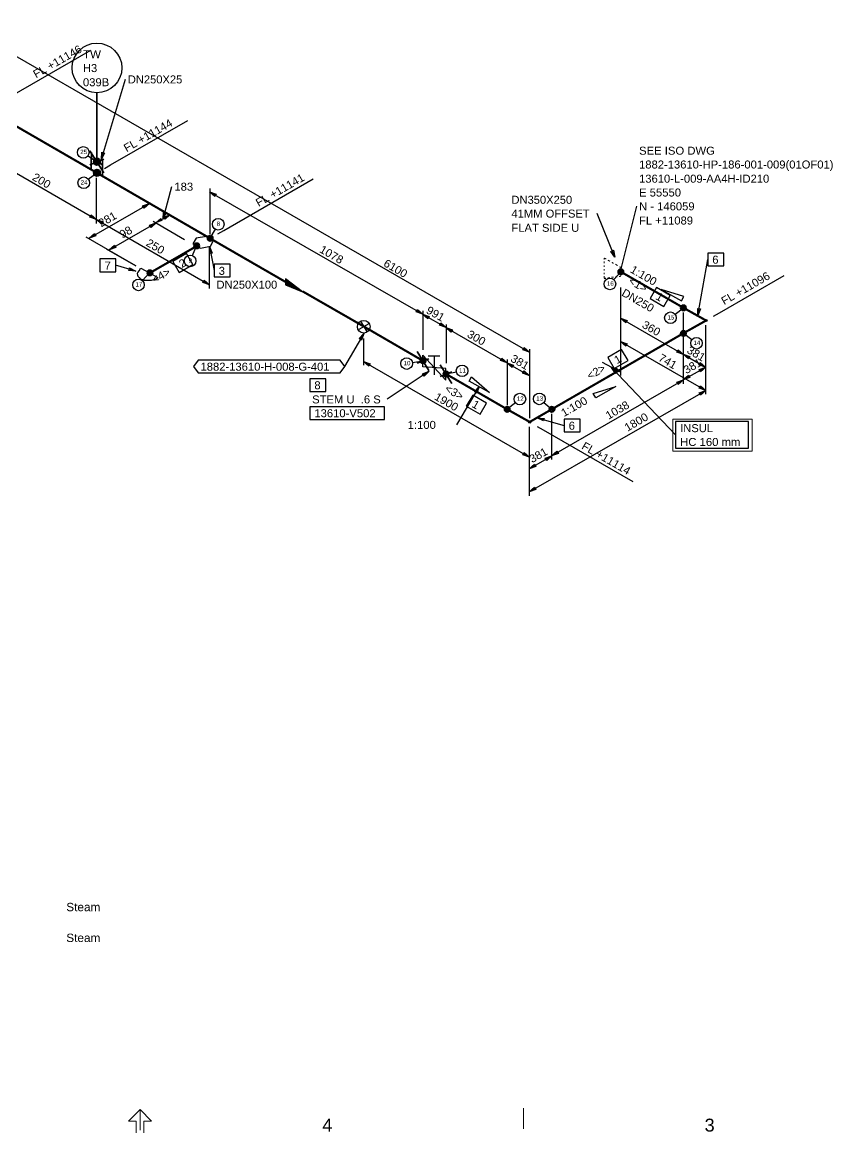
# Model space of a CAD drawing. Header units: inches. Extents: x 18 to 823, y 11 to 584.
# Drawn here: x 384.4 to 607.3, y 10.9 to 316.3 of the extents above; entities that cross this region are included whole.
import ezdxf
from ezdxf.enums import TextEntityAlignment as Align

# ---------------------------------------------------------------- set-up
doc = ezdxf.new("R2010")
doc.units = ezdxf.units.IN
doc.header["$MEASUREMENT"] = 0
for name, color, linetype in [('1882-13610-HP-186-001-008(02OF02)_MODEL-EMBED 1_DWG$0$Default', 7, 'Continuous'), ('AD1', 7, 'Continuous'), ('AD2', 7, 'Continuous'), ('BG 0 -1', 7, 'Continuous'), ('DBOX', 7, 'Continuous'), ('DEL1', 7, 'Continuous'), ('DIMLINES', 7, 'Continuous'), ('DIMTEXT', 7, 'Continuous'), ('EX1', 7, 'Continuous'), ('FITTINGS', 7, 'Continuous'), ('FRAME', 7, 'Continuous'), ('INSU_BOX', 7, 'Continuous'), ('ISOTEXT', 7, 'Continuous'), ('PIPE', 7, 'Continuous'), ('WELDS', 7, 'Continuous')]:
    doc.layers.add(name, color=color, linetype=linetype)
doc.styles.add('1882-13610-HP-186-001-008(02OF02)_MODEL-EMBED 1_DWG$0$Arial', font='arial.ttf')
doc.styles.add('Arial', font='arial.ttf')

msp = doc.modelspace()

# ---------------------------------------------------------------- linework, layer by layer
at = {"layer": 'AD1', "color": 7, "linetype": 'Continuous', "lineweight": 30}
for p, q in [((435.88, 269.72), (437.72, 269.08)), ((437.32, 268.44), (435.88, 269.72)), ((404.76, 262.12), (406.6, 261.48)), ((406.2, 260.84), (404.76, 262.12)), ((402.76, 256.92), (404.2, 258.2)), ((404.6, 257.56), (402.76, 256.92)), ((408.28, 253.72), (409.72, 255)), ((410.12, 254.36), (408.28, 253.72)), ((494.44, 236.04), (496.28, 235.4)), ((495.88, 234.76), (494.44, 236.04)), ((500.84, 232.36), (502.68, 231.72)), ((502.28, 231.08), (500.84, 232.36)), ((548.92, 234.92), (550.76, 234.28)), ((550.36, 233.64), (548.92, 234.92)), ((548.92, 228.52), (550.76, 227.88)), ((550.36, 227.24), (548.92, 228.52)), ((478.2, 223), (480.04, 222.36)), ((479.64, 221.72), (478.2, 223)), ((566.12, 225.08), (567.96, 224.44)), ((567.56, 223.8), (566.12, 225.08)), ((517.64, 222.68), (519.48, 222.04)), ((519.08, 221.4), (517.64, 222.68)), ((546.44, 221.4), (564.04, 202.84)), ((566.12, 217.96), (567.56, 219.24)), ((567.96, 218.6), (566.12, 217.96)), ((529.96, 197.08), (531.4, 198.36)), ((531.8, 197.72), (529.96, 197.08)), ((523.8, 193.56), (525.24, 194.84)), ((525.64, 194.2), (523.8, 193.56)), ((523.8, 187.16), (525.24, 188.44)), ((525.64, 187.8), (523.8, 187.16))]:
    msp.add_line(p, q, dxfattribs=at)
at = {"layer": 'AD2', "color": 7, "linetype": 'Continuous', "lineweight": 30}
for p, q in [((417.48, 265.8), (419.32, 266.44)), ((419.32, 266.44), (417.88, 265.16)), ((404.76, 262.12), (402.92, 262.76)), ((403.32, 263.4), (404.76, 262.12)), ((419.4, 260.52), (421.24, 261.16)), ((421.24, 261.16), (419.8, 259.88)), ((435.88, 244.12), (434.04, 244.76)), ((434.44, 245.4), (435.88, 244.12)), ((494.52, 236.04), (492.68, 236.68)), ((493.08, 237.32), (494.52, 236.04)), ((500.92, 232.36), (499.08, 233)), ((499.48, 233.64), (500.92, 232.36)), ((523.88, 225.56), (522.04, 226.2)), ((522.44, 226.84), (523.88, 225.56)), ((564.76, 226.28), (566.2, 225)), ((517.72, 222.68), (515.88, 223.32)), ((516.28, 223.96), (517.72, 222.68)), ((566.2, 225), (564.36, 225.64)), ((522.36, 220.44), (523.8, 219.16)), ((572.28, 221.48), (570.44, 222.12)), ((570.52, 220.84), (572.36, 221.48)), ((570.84, 222.76), (572.28, 221.48)), ((572.36, 221.48), (570.92, 220.2)), ((523.8, 219.16), (521.96, 219.8)), ((564.36, 217.32), (566.2, 217.96)), ((566.2, 217.96), (564.76, 216.68)), ((572.36, 215.08), (570.52, 215.72)), ((570.52, 214.44), (572.36, 215.08)), ((570.92, 216.36), (572.36, 215.08)), ((572.36, 215.08), (570.92, 213.8)), ((523.88, 196.76), (522.04, 197.4)), ((522.44, 198.04), (523.88, 196.76)), ((528.2, 196.44), (530.04, 197.08)), ((530.04, 197.08), (528.6, 195.8))]:
    msp.add_line(p, q, dxfattribs=at)
at = {"layer": 'AD2', "color": 6, "linetype": 'Continuous', "lineweight": 30}
msp.add_line((543.88, 222.84), (549, 220.12), dxfattribs=at)
at = {"layer": 'BG 0 -1', "color": 7, "linetype": 'Continuous', "lineweight": 9}
for p, q in [((416.76, 17.3), (413.57, 14.12)), ((419.94, 14.12), (416.76, 17.3)), ((416.76, 17.29), (416.76, 11.64)), ((522.2, 17.68), (522.2, 12.02)), ((413.57, 14.12), (415.69, 14.12)), ((415.69, 14.12), (415.69, 10.94)), ((417.82, 14.12), (419.94, 14.12)), ((417.82, 14.12), (417.82, 10.94))]:
    msp.add_line(p, q, dxfattribs=at)
at = {"layer": 'DBOX', "color": 1, "linetype": 'Continuous', "lineweight": 30}
for p, q in [((584.12, 206.52), (564.04, 206.52)), ((564.04, 206.52), (564.04, 199.16)), ((584.12, 199.16), (584.12, 206.52)), ((564.04, 199.16), (584.12, 199.16))]:
    msp.add_line(p, q, dxfattribs=at)
at = {"layer": 'DEL1', "color": 1, "linetype": 'Continuous', "lineweight": 30}
for p, q in [((546.44, 221.4), (548.04, 220.28)), ((547.48, 219.72), (546.44, 221.4)), ((547.16, 220.76), (547.56, 221.4)), ((549, 220.12), (547.16, 220.76)), ((548.04, 220.28), (547.48, 219.72)), ((547.56, 221.4), (549, 220.12))]:
    msp.add_line(p, q, dxfattribs=at)
at = {"layer": 'DIM', "color": 7, "linetype": 'Continuous', "lineweight": 30}
for p, q in [((378.6, 294.44), (403.22, 308.64)), ((408.68, 277.08), (429.87, 289.3)), ((439.8, 259.08), (464.42, 273.27)), ((527.64, 204.2), (552.26, 190))]:
    msp.add_line(p, q, dxfattribs=at)
at = {"layer": 'DIMLINES', "color": 7, "linetype": 'Continuous', "lineweight": 30}
for p, q in [((407, 276.12), (408.68, 277.08)), ((404.76, 261), (404.76, 273.56)), ((411.32, 271.08), (412.92, 270.2)), ((423.08, 262.2), (425.48, 271.16)), ((435.96, 270.6), (435.96, 258.04)), ((437.72, 269.08), (437.32, 268.44)), ((417.88, 265.16), (417.48, 265.8)), ((402.92, 262.76), (403.32, 263.4)), ((421.16, 261.24), (424.92, 263.32)), ((423.08, 262.2), (423.24, 264.12)), ((423.96, 263.96), (423.08, 262.2)), ((423.24, 264.12), (423.96, 263.96)), ((423.32, 262.76), (424.92, 263.32)), ((423.64, 262.2), (423.32, 262.76)), ((424.92, 263.32), (423.64, 262.2)), ((406.6, 261.48), (406.2, 260.84)), ((419.8, 259.88), (419.4, 260.52)), ((420.36, 261.64), (429, 256.6)), ((421.16, 261.24), (422.44, 262.36)), ((422.76, 261.8), (421.16, 261.24)), ((422.44, 262.36), (422.76, 261.8)), ((401.88, 257.32), (415.48, 249.4)), ((404.2, 258.2), (404.6, 257.56)), ((438.12, 258.12), (439.8, 259.08)), ((407.48, 254.04), (415.64, 249.32)), ((409.72, 255), (410.12, 254.36)), ((435.88, 243.08), (435.88, 253.48)), ((434.04, 244.76), (434.44, 245.4)), ((576.12, 236.44), (593.88, 246.68)), ((492.68, 236.68), (493.08, 237.32)), ((494.52, 236.92), (494.52, 226.28)), ((496.28, 235.4), (495.88, 234.76)), ((566.2, 223.96), (566.2, 236.52)), ((574.44, 235.48), (576.12, 236.44)), ((499.08, 233), (499.48, 233.64)), ((500.92, 233.24), (500.92, 222.6)), ((550.76, 234.28), (550.36, 233.64)), ((572.36, 214.04), (572.36, 233)), ((478.28, 222.04), (478.28, 229.4)), ((502.68, 231.72), (502.28, 231.08)), ((566.2, 216.92), (566.2, 229.48)), ((522.04, 226.2), (522.44, 226.84)), ((523.88, 226.44), (523.88, 207.48)), ((550.76, 227.88), (550.36, 227.24)), ((564.36, 225.64), (564.76, 226.28)), ((515.88, 223.32), (516.28, 223.96)), ((517.72, 223.56), (517.72, 211)), ((567.96, 224.44), (567.56, 223.8)), ((480.04, 222.36), (479.64, 221.72)), ((519.48, 222.04), (519.08, 221.4)), ((521.96, 219.8), (522.36, 220.44)), ((570.44, 222.12), (570.84, 222.76)), ((570.92, 220.2), (570.52, 220.84)), ((564.76, 216.68), (564.36, 217.32)), ((567.56, 219.24), (567.96, 218.6)), ((570.52, 215.72), (570.92, 216.36)), ((570.92, 213.8), (570.52, 214.44)), ((530.04, 196.04), (530.04, 208.6)), ((523.88, 186.12), (523.88, 205.08)), ((525.96, 205.16), (527.64, 204.2)), ((522.04, 197.4), (522.44, 198.04)), ((528.6, 195.8), (528.2, 196.44)), ((531.4, 198.36), (531.8, 197.72)), ((525.24, 194.84), (525.64, 194.2)), ((525.24, 188.44), (525.64, 187.8))]:
    msp.add_line(p, q, dxfattribs=at)
at = {"layer": 'DL', "color": 7, "linetype": 'Continuous', "lineweight": 30}
for p, q in [((72.44, 485.72), (523.88, 225.56)), ((374.68, 279.48), (404.76, 262.12)), ((435.88, 269.72), (494.52, 236.04)), ((402.76, 256.92), (419.32, 266.44)), ((404.76, 262.12), (435.88, 244.12)), ((408.28, 253.72), (421.24, 261.16)), ((494.44, 236.04), (500.92, 232.36)), ((500.84, 232.36), (517.72, 222.68)), ((548.92, 234.92), (566.2, 225)), ((548.92, 228.52), (572.36, 215.08)), ((478.2, 223), (523.88, 196.76)), ((566.12, 225.08), (572.28, 221.48)), ((517.64, 222.68), (523.8, 219.16)), ((566.12, 217.96), (572.36, 221.48)), ((529.96, 197.08), (566.2, 217.96)), ((523.8, 187.16), (572.36, 215.08)), ((523.8, 193.56), (530.04, 197.08))]:
    msp.add_line(p, q, dxfattribs=at)
at = {"layer": 'ELBO', "color": 5, "const_width": 0.6}
for points in [[(566.2, 237.8), (572.44, 234.3)], [(572.44, 234.3), (566.2, 230.8)], [(523.93, 206.41), (517.7, 209.9)], [(530, 209.9), (523.93, 206.41)]]:
    msp.add_lwpolyline(points, dxfattribs=at)
at = {"layer": 'ELBO', "color": 3}
for centre, radius in [((572.44, 234.3), 0.3), ((572.44, 234.3), 0.2), ((572.44, 234.3), 0.1), ((523.93, 206.41), 0.3), ((523.93, 206.41), 0.2), ((523.93, 206.41), 0.1)]:
    msp.add_circle(centre, radius, dxfattribs=at)
at = {"layer": 'EX1', "color": 2, "linetype": 'Continuous', "lineweight": 30}
msp.add_line((549, 219.16), (549, 243.4), dxfattribs=at)
at = {"layer": 'FITTINGS', "color": 2, "linetype": 'Continuous', "lineweight": 35}
for p, q in [((403.3, 275.8), (403.3, 278.9)), ((403.3, 278.9), (406.4, 277.1)), ((403.4, 278.8), (403.4, 280.5)), ((406.4, 277.1), (406.4, 278.8)), ((404.9, 274.9), (403.3, 275.8)), ((406.4, 274), (404.9, 274.9)), ((406.4, 277.1), (406.4, 274))]:
    msp.add_line(p, q, dxfattribs=at)
at = {"layer": 'FITTINGS', "color": 2, "linetype": 'Continuous', "lineweight": 30}
for p, q in [((461.4, 242.2), (456.8, 245.8)), ((456.8, 245.8), (456.8, 244.1)), ((461.4, 242.2), (456.8, 245.7)), ((456.8, 245.7), (456.8, 244.2)), ((461, 242.5), (456.8, 245.6)), ((456.8, 245.6), (456.8, 244.2)), ((460.6, 242.7), (456.8, 245.4)), ((456.8, 245.4), (456.8, 244.4)), ((460.2, 243), (456.8, 245.4)), ((456.8, 245.4), (456.8, 244.5)), ((459.7, 243.2), (456.8, 245.3)), ((456.8, 245.3), (456.8, 244.6)), ((459.3, 243.5), (456.8, 245.1)), ((456.8, 245.1), (456.8, 244.7)), ((458.9, 243.8), (456.8, 245)), ((456.8, 245), (456.8, 244.9)), ((456.8, 244.9), (458.4, 244)), ((458.4, 244), (456.8, 244.9)), ((456.8, 244.7), (458.9, 243.8)), ((456.8, 244.6), (459.3, 243.5)), ((456.8, 244.5), (459.7, 243.2)), ((456.8, 244.4), (460.2, 243)), ((456.8, 244.2), (461, 242.5)), ((456.8, 244.2), (460.6, 242.7)), ((456.8, 244.1), (461.4, 242.2))]:
    msp.add_line(p, q, dxfattribs=at)
at = {"layer": 'FRAME', "color": 2, "linetype": 'Continuous', "lineweight": 30}
for p, q in [((560.12, 242.84), (565.64, 239.72)), ((566.28, 240.92), (560.12, 242.84)), ((565.64, 239.72), (566.28, 240.92)), ((507.32, 217.64), (507.96, 218.84)), ((512.84, 214.52), (507.32, 217.64)), ((507.96, 218.84), (512.84, 214.52)), ((541.4, 214.2), (547.64, 216.12)), ((542.12, 213), (541.4, 214.2)), ((547.64, 216.12), (542.12, 213))]:
    msp.add_line(p, q, dxfattribs=at)
at = {"layer": 'INSTNO', "color": 7, "linetype": 'Continuous', "lineweight": 35}
msp.add_line((404.9, 277.9), (404.91, 296.92), dxfattribs=at)
at = {"layer": 'INSTNO', "color": 4, "linetype": 'Continuous', "lineweight": 30}
msp.add_circle((404.92, 303.76), 6.84, dxfattribs=at)
at = {"layer": 'INSU_BOX', "color": 4, "lineweight": 13}
msp.add_lwpolyline([(563.3, 198.4), (585.12, 198.4), (585.12, 207.2), (563.3, 207.2)], close=True, dxfattribs=at)
at = {"layer": 'ISOTEXT', "color": 7, "linetype": 'Continuous', "lineweight": 30}
for p, q in [((406.12, 278.68), (412.76, 300.68)), ((406.12, 278.68), (406.28, 280.6)), ((407, 280.36), (406.12, 278.68)), ((406.28, 280.6), (407, 280.36)), ((548.92, 247.8), (553.4, 265.72)), ((547.32, 251.72), (542.52, 263.72)), ((435.88, 254.68), (437.17, 248.04)), ((435.88, 254.68), (436.6, 252.84)), ((435.88, 252.76), (435.88, 254.68)), ((546.28, 253.32), (547, 253.64)), ((547, 253.64), (547.32, 251.72)), ((436.6, 252.84), (435.88, 252.76)), ((547.32, 251.72), (546.28, 253.32)), ((570.2, 235.64), (572.91, 251.07)), ((415.64, 247.88), (410.04, 249.48)), ((413.72, 248.04), (413.88, 248.76)), ((415.64, 247.88), (413.72, 248.04)), ((413.88, 248.76), (415.64, 247.88)), ((570.2, 235.64), (570.12, 237.56)), ((570.12, 237.56), (570.92, 237.48)), ((570.92, 237.48), (570.2, 235.64)), ((478.28, 230.76), (473, 221.64)), ((477, 229.32), (478.28, 230.76)), ((477.64, 228.92), (477, 229.32)), ((478.28, 230.76), (477.64, 228.92)), ((432.76, 223.4), (431.48, 221.64)), ((471.8, 223.4), (432.76, 223.4)), ((473.08, 221.64), (471.8, 223.4)), ((431.48, 221.64), (432.76, 219.88)), ((471.8, 219.88), (473.08, 221.64)), ((496.28, 220.36), (484.76, 212.68)), ((494.44, 219.64), (496.28, 220.36)), ((496.28, 220.36), (494.92, 219)), ((432.76, 219.88), (471.8, 219.88)), ((494.92, 219), (494.44, 219.64)), ((510.04, 216.2), (503.8, 205.64)), ((508.76, 214.76), (510.04, 216.2)), ((509.4, 214.36), (508.76, 214.76)), ((510.04, 216.2), (509.4, 214.36)), ((483.96, 210.6), (463.48, 210.6)), ((463.48, 210.6), (463.48, 207.08)), ((483.96, 207.08), (483.96, 210.6)), ((463.48, 207.08), (483.96, 207.08)), ((525.96, 207.56), (533.41, 205.43)), ((525.96, 207.56), (527.88, 207.4)), ((527.72, 206.68), (525.96, 207.56)), ((527.88, 207.4), (527.72, 206.68))]:
    msp.add_line(p, q, dxfattribs=at)
at = {"layer": 'ITEMPOS', "color": 7, "linetype": 'Continuous', "lineweight": 30}
for p, q in [((410.12, 251.24), (405.72, 251.24)), ((405.72, 251.24), (405.72, 247.72)), ((410.12, 247.72), (410.12, 251.24)), ((577.31, 252.83), (572.91, 252.83)), ((572.91, 252.83), (572.91, 249.31)), ((577.31, 249.31), (577.31, 252.83)), ((405.72, 247.72), (410.12, 247.72)), ((441.57, 249.8), (437.17, 249.8)), ((437.17, 249.8), (437.17, 246.28)), ((441.57, 246.28), (441.57, 249.8)), ((572.91, 249.31), (577.31, 249.31)), ((437.17, 246.28), (441.57, 246.28)), ((467.88, 218.28), (463.48, 218.28)), ((463.48, 218.28), (463.48, 214.76)), ((467.88, 214.76), (467.88, 218.28)), ((463.48, 214.76), (467.88, 214.76)), ((537.81, 207.19), (533.41, 207.19)), ((533.41, 207.19), (533.41, 203.67)), ((537.81, 203.67), (537.81, 207.19)), ((533.41, 203.67), (537.81, 203.67))]:
    msp.add_line(p, q, dxfattribs=at)
at = {"layer": 'ITNO', "color": 7, "linetype": 'Continuous', "lineweight": 30}
for p, q in [((429.56, 252.75), (425.75, 250.56)), ((425.75, 250.56), (427.5, 247.51)), ((431.31, 249.7), (429.56, 252.75)), ((427.5, 247.51), (431.31, 249.7)), ((558.77, 243.4), (557.01, 240.35)), ((562.58, 241.21), (558.77, 243.4)), ((557.01, 240.35), (560.83, 238.16)), ((560.83, 238.16), (562.58, 241.21)), ((549.2, 226.35), (545.39, 224.15)), ((550.96, 223.3), (549.2, 226.35)), ((545.39, 224.15), (547.15, 221.1)), ((547.15, 221.1), (550.96, 223.3)), ((508.25, 213.81), (506.49, 210.76)), ((512.07, 211.61), (508.25, 213.81)), ((506.49, 210.76), (510.31, 208.56)), ((510.31, 208.56), (512.07, 211.61))]:
    msp.add_line(p, q, dxfattribs=at)
at = {"layer": 'PIPE', "color": 5, "const_width": 0.6}
for points in [[(404.9, 274.9), (374.8, 292.3)], [(436, 256.9), (404.9, 274.9)], [(456.8, 244.9), (436, 256.9)], [(432.4, 254.8), (419.5, 247.4)], [(549, 247.7), (566.2, 237.8)], [(478.4, 232.6), (461.5, 242.3)], [(494.6, 223.2), (478.4, 232.6)], [(566.2, 230.8), (530, 209.9)], [(517.7, 209.9), (500.9, 219.6)]]:
    msp.add_lwpolyline(points, dxfattribs=at)
at = {"layer": 'PIPE', "color": 2, "const_width": 0.3}
for points in [[(544.4, 251.5), (544.4, 251)], [(545, 251.2), (544.4, 251.5)], [(544.4, 250.6), (544.4, 250)], [(546, 250.6), (545.4, 250.9)], [(547, 250), (546.5, 250.3)], [(544.4, 249.5), (544.4, 249)], [(544.4, 248.5), (544.4, 248)], [(544.4, 247.5), (544.4, 247)], [(548.1, 249.4), (547.5, 249.8)], [(549, 248.9), (548.6, 249.1)], [(549, 248.4), (549, 248.9)], [(549, 247.4), (549, 247.9)], [(544.4, 246.5), (544.4, 245.9)], [(544.4, 245.9), (544.9, 245.9)], [(545.4, 246), (545.9, 246.1)], [(546.4, 246.2), (547, 246.2)], [(547.4, 246.2), (548, 246.3)], [(548.5, 246.4), (549, 246.5)], [(549, 246.5), (549, 247)]]:
    msp.add_lwpolyline(points, dxfattribs=at)
at = {"layer": 'SUPP', "color": 7}
for p, q in [((479.7, 233.4), (476.9, 231.8)), ((477.42, 234.11), (479.18, 231.09))]:
    msp.add_line(p, q, dxfattribs=at)
at = {"layer": 'SUPP', "color": 4}
msp.add_circle((478.3, 232.6), 1.75, dxfattribs=at)
at = {"layer": 'WDC', "color": 7, "linetype": 'Continuous', "lineweight": 30}
for centre in [(401.15, 280.54), (401.28, 272.17), (438.27, 260.78), (430.54, 250.69), (416.34, 244.1), (546, 244.36), (562.64, 235.05), (569.8, 228.06), (490.09, 222.47), (505.33, 220.46), (521.22, 212.7), (526.57, 212.75)]:
    msp.add_circle(centre, 1.6, dxfattribs=at)
at = {"layer": 'WELDS', "color": 7, "linetype": 'Continuous', "lineweight": 35}
for p, q in [((406.8, 274.9), (403, 281)), ((403, 277.1), (406.8, 278.7)), ((496.2, 220.6), (493, 225.8)), ((496.2, 223.8), (493, 222.6)), ((502.5, 217), (499.3, 222.1)), ((502.5, 220.2), (499.3, 218.9))]:
    msp.add_line(p, q, dxfattribs=at)
at = {"layer": 'WELDS', "color": 7, "linetype": 'Continuous', "lineweight": 25}
for p, q in [((432.2, 256.9), (431.3, 255.4)), ((435, 257.4), (432.2, 256.9)), ((436, 256.9), (435, 257.4)), ((437, 256.3), (436, 256.9)), ((431.3, 255.4), (433.4, 254.2)), ((433.4, 254.2), (436.1, 254.7)), ((436.1, 254.7), (437, 256.3)), ((416.2, 247.6), (416, 247.2)), ((416.4, 248), (416.2, 247.6)), ((416.7, 248.3), (416.4, 248)), ((417.2, 248.6), (416.6, 248.4)), ((417.2, 248.6), (421.7, 246.1)), ((416, 247.2), (416.1, 246.8)), ((416.1, 246.8), (416.2, 246.5)), ((416.2, 246.5), (416.5, 246.1)), ((416.5, 246.1), (416.8, 245.8)), ((416.8, 245.8), (417.4, 245.6)), ((417.4, 245.6), (417.9, 245.4)), ((417.9, 245.4), (418.6, 245.4)), ((418.6, 245.4), (419.3, 245.4)), ((419.3, 245.4), (419.9, 245.4)), ((419.9, 245.4), (420.6, 245.6)), ((420.6, 245.6), (421.2, 245.8)), ((421.2, 245.8), (421.7, 246.1)), ((494.5, 221.6), (494.5, 224.8)), ((494.5, 224.8), (500.9, 217.9)), ((496, 224.6), (499.2, 224.6)), ((497.7, 219.4), (497.7, 224.6)), ((500.9, 221.1), (494.5, 221.6)), ((500.9, 219.5), (500.9, 221.1)), ((500.9, 217.9), (500.9, 219.5))]:
    msp.add_line(p, q, dxfattribs=at)
at = {"layer": 'WELDS', "color": 7, "linetype": 'Continuous', "lineweight": 35}
for centre, radius in [((404.92, 277.96), 0.92), ((404.92, 277.96), 0.92), ((404.92, 274.92), 0.92), ((404.92, 274.92), 0.92), ((436.04, 256.92), 0.76), ((436.04, 256.92), 0.76), ((432.36, 254.84), 0.76), ((432.36, 254.84), 0.76), ((419.48, 247.4), 0.76), ((419.48, 247.4), 0.76), ((549, 247.72), 0.76), ((549, 247.72), 0.76), ((566.2, 237.8), 0.76), ((566.2, 237.8), 0.76), ((566.2, 230.76), 0.76), ((566.2, 230.76), 0.76), ((494.6, 223.24), 0.76), ((494.6, 223.24), 0.76), ((500.92, 219.56), 0.76), ((500.92, 219.56), 0.76), ((517.72, 209.88), 0.76), ((517.72, 209.88), 0.76), ((530.04, 209.88), 0.76), ((530.04, 209.88), 0.76)]:
    msp.add_circle(centre, radius, dxfattribs=at)
at = {"layer": 'WELDS', "color": 7}
for centre, radius in [((404.92, 277.96), 0.72), ((404.92, 277.96), 0.72), ((404.92, 277.96), 0.72), ((404.92, 277.96), 0.72), ((404.92, 277.96), 0.52), ((404.92, 277.96), 0.52), ((404.92, 277.96), 0.52), ((404.92, 277.96), 0.52), ((404.92, 277.96), 0.52), ((404.92, 277.96), 0.52), ((404.92, 277.96), 0.52), ((404.92, 277.96), 0.52), ((404.92, 277.96), 0.52), ((404.92, 277.96), 0.52), ((404.92, 277.96), 0.32), ((404.92, 277.96), 0.32), ((404.92, 277.96), 0.32), ((404.92, 277.96), 0.32), ((404.92, 277.96), 0.32), ((404.92, 277.96), 0.32), ((404.92, 277.96), 0.32), ((404.92, 277.96), 0.32), ((404.92, 277.96), 0.32), ((404.92, 277.96), 0.32), ((404.92, 277.96), 0.32), ((404.92, 277.96), 0.32), ((404.92, 277.96), 0.32), ((404.92, 277.96), 0.32), ((404.92, 277.96), 0.32), ((404.92, 277.96), 0.32), ((404.92, 277.96), 0.32), ((404.92, 277.96), 0.32), ((404.92, 277.96), 0.32), ((404.92, 277.96), 0.32), ((404.92, 277.96), 0.32), ((404.92, 277.96), 0.32), ((404.92, 277.96), 0.32), ((404.92, 277.96), 0.32), ((404.92, 277.96), 0.12), ((404.92, 277.96), 0.12), ((404.92, 277.96), 0.12), ((404.92, 277.96), 0.12), ((404.92, 277.96), 0.12), ((404.92, 277.96), 0.12), ((404.92, 277.96), 0.12), ((404.92, 277.96), 0.12), ((404.92, 277.96), 0.12), ((404.92, 277.96), 0.12), ((404.92, 277.96), 0.12), ((404.92, 277.96), 0.12), ((404.92, 277.96), 0.12), ((404.92, 277.96), 0.12), ((404.92, 277.96), 0.12), ((404.92, 277.96), 0.12), ((404.92, 277.96), 0.12), ((404.92, 277.96), 0.12), ((404.92, 277.96), 0.12), ((404.92, 277.96), 0.12), ((404.92, 277.96), 0.12), ((404.92, 277.96), 0.12), ((404.92, 277.96), 0.12), ((404.92, 277.96), 0.12), ((404.92, 274.92), 0.72), ((404.92, 274.92), 0.72), ((404.92, 274.92), 0.72), ((404.92, 274.92), 0.72), ((404.92, 274.92), 0.52), ((404.92, 274.92), 0.52), ((404.92, 274.92), 0.52), ((404.92, 274.92), 0.52), ((404.92, 274.92), 0.52), ((404.92, 274.92), 0.52), ((404.92, 274.92), 0.52), ((404.92, 274.92), 0.52), ((404.92, 274.92), 0.52), ((404.92, 274.92), 0.52), ((404.92, 274.92), 0.32), ((404.92, 274.92), 0.32), ((404.92, 274.92), 0.32), ((404.92, 274.92), 0.32), ((404.92, 274.92), 0.32), ((404.92, 274.92), 0.32), ((404.92, 274.92), 0.32), ((404.92, 274.92), 0.32), ((404.92, 274.92), 0.32), ((404.92, 274.92), 0.32), ((404.92, 274.92), 0.32), ((404.92, 274.92), 0.32), ((404.92, 274.92), 0.32), ((404.92, 274.92), 0.32), ((404.92, 274.92), 0.32), ((404.92, 274.92), 0.32), ((404.92, 274.92), 0.32), ((404.92, 274.92), 0.32), ((404.92, 274.92), 0.32), ((404.92, 274.92), 0.32), ((404.92, 274.92), 0.32), ((404.92, 274.92), 0.32), ((404.92, 274.92), 0.32), ((404.92, 274.92), 0.32), ((404.92, 274.92), 0.12), ((404.92, 274.92), 0.12), ((404.92, 274.92), 0.12), ((404.92, 274.92), 0.12), ((404.92, 274.92), 0.12), ((404.92, 274.92), 0.12), ((404.92, 274.92), 0.12), ((404.92, 274.92), 0.12), ((404.92, 274.92), 0.12), ((404.92, 274.92), 0.12), ((404.92, 274.92), 0.12), ((404.92, 274.92), 0.12), ((404.92, 274.92), 0.12), ((404.92, 274.92), 0.12), ((404.92, 274.92), 0.12), ((404.92, 274.92), 0.12), ((404.92, 274.92), 0.12), ((404.92, 274.92), 0.12), ((404.92, 274.92), 0.12), ((404.92, 274.92), 0.12), ((404.92, 274.92), 0.12), ((404.92, 274.92), 0.12), ((404.92, 274.92), 0.12), ((404.92, 274.92), 0.12), ((436.04, 256.92), 0.56), ((436.04, 256.92), 0.56), ((436.04, 256.92), 0.56), ((436.04, 256.92), 0.56), ((436.04, 256.92), 0.36), ((436.04, 256.92), 0.36), ((436.04, 256.92), 0.36), ((436.04, 256.92), 0.36), ((436.04, 256.92), 0.36), ((436.04, 256.92), 0.36), ((436.04, 256.92), 0.36), ((436.04, 256.92), 0.36), ((436.04, 256.92), 0.36), ((436.04, 256.92), 0.36), ((436.04, 256.92), 0.16), ((436.04, 256.92), 0.16), ((436.04, 256.92), 0.16), ((436.04, 256.92), 0.16), ((436.04, 256.92), 0.16), ((436.04, 256.92), 0.16), ((436.04, 256.92), 0.16), ((436.04, 256.92), 0.16), ((436.04, 256.92), 0.16), ((436.04, 256.92), 0.16), ((432.36, 254.84), 0.56), ((432.36, 254.84), 0.56), ((432.36, 254.84), 0.56), ((432.36, 254.84), 0.56), ((432.36, 254.84), 0.36), ((432.36, 254.84), 0.36), ((432.36, 254.84), 0.36), ((432.36, 254.84), 0.36), ((432.36, 254.84), 0.36), ((432.36, 254.84), 0.36), ((432.36, 254.84), 0.36), ((432.36, 254.84), 0.36), ((432.36, 254.84), 0.36), ((432.36, 254.84), 0.36), ((432.36, 254.84), 0.16), ((432.36, 254.84), 0.16), ((432.36, 254.84), 0.16), ((432.36, 254.84), 0.16), ((432.36, 254.84), 0.16), ((432.36, 254.84), 0.16), ((432.36, 254.84), 0.16), ((432.36, 254.84), 0.16), ((432.36, 254.84), 0.16), ((432.36, 254.84), 0.16), ((419.48, 247.4), 0.56), ((419.48, 247.4), 0.56), ((419.48, 247.4), 0.56), ((419.48, 247.4), 0.56), ((419.48, 247.4), 0.36), ((419.48, 247.4), 0.36), ((419.48, 247.4), 0.36), ((419.48, 247.4), 0.36), ((419.48, 247.4), 0.36), ((419.48, 247.4), 0.36), ((419.48, 247.4), 0.36), ((419.48, 247.4), 0.36), ((419.48, 247.4), 0.36), ((419.48, 247.4), 0.36), ((419.48, 247.4), 0.16), ((419.48, 247.4), 0.16), ((419.48, 247.4), 0.16), ((419.48, 247.4), 0.16), ((419.48, 247.4), 0.16), ((419.48, 247.4), 0.16), ((419.48, 247.4), 0.16), ((419.48, 247.4), 0.16), ((419.48, 247.4), 0.16), ((419.48, 247.4), 0.16), ((549, 247.72), 0.56), ((549, 247.72), 0.56), ((549, 247.72), 0.56), ((549, 247.72), 0.56), ((549, 247.72), 0.36), ((549, 247.72), 0.36), ((549, 247.72), 0.36), ((549, 247.72), 0.36), ((549, 247.72), 0.36), ((549, 247.72), 0.36), ((549, 247.72), 0.36), ((549, 247.72), 0.36), ((549, 247.72), 0.36), ((549, 247.72), 0.36), ((549, 247.72), 0.16), ((549, 247.72), 0.16), ((549, 247.72), 0.16), ((549, 247.72), 0.16), ((549, 247.72), 0.16), ((549, 247.72), 0.16), ((549, 247.72), 0.16), ((549, 247.72), 0.16), ((549, 247.72), 0.16), ((549, 247.72), 0.16), ((566.2, 237.8), 0.56), ((566.2, 237.8), 0.56), ((566.2, 237.8), 0.56), ((566.2, 237.8), 0.56), ((566.2, 237.8), 0.36), ((566.2, 237.8), 0.36), ((566.2, 237.8), 0.36), ((566.2, 237.8), 0.36), ((566.2, 237.8), 0.36), ((566.2, 237.8), 0.36), ((566.2, 237.8), 0.36), ((566.2, 237.8), 0.36), ((566.2, 237.8), 0.36), ((566.2, 237.8), 0.36), ((566.2, 237.8), 0.16), ((566.2, 237.8), 0.16), ((566.2, 237.8), 0.16), ((566.2, 237.8), 0.16), ((566.2, 237.8), 0.16), ((566.2, 237.8), 0.16), ((566.2, 237.8), 0.16), ((566.2, 237.8), 0.16), ((566.2, 237.8), 0.16), ((566.2, 237.8), 0.16), ((566.2, 230.76), 0.56), ((566.2, 230.76), 0.56), ((566.2, 230.76), 0.56), ((566.2, 230.76), 0.56), ((566.2, 230.76), 0.36), ((566.2, 230.76), 0.36), ((566.2, 230.76), 0.36), ((566.2, 230.76), 0.36), ((566.2, 230.76), 0.36), ((566.2, 230.76), 0.36), ((566.2, 230.76), 0.36), ((566.2, 230.76), 0.36), ((566.2, 230.76), 0.36), ((566.2, 230.76), 0.36), ((566.2, 230.76), 0.16), ((566.2, 230.76), 0.16), ((566.2, 230.76), 0.16), ((566.2, 230.76), 0.16), ((566.2, 230.76), 0.16), ((566.2, 230.76), 0.16), ((566.2, 230.76), 0.16), ((566.2, 230.76), 0.16), ((566.2, 230.76), 0.16), ((566.2, 230.76), 0.16), ((494.6, 223.24), 0.56), ((494.6, 223.24), 0.56), ((494.6, 223.24), 0.56), ((494.6, 223.24), 0.56), ((494.6, 223.24), 0.36), ((494.6, 223.24), 0.36), ((494.6, 223.24), 0.36), ((494.6, 223.24), 0.36), ((494.6, 223.24), 0.36), ((494.6, 223.24), 0.36), ((494.6, 223.24), 0.36), ((494.6, 223.24), 0.36), ((494.6, 223.24), 0.36), ((494.6, 223.24), 0.36), ((494.6, 223.24), 0.16), ((494.6, 223.24), 0.16), ((494.6, 223.24), 0.16), ((494.6, 223.24), 0.16), ((494.6, 223.24), 0.16), ((494.6, 223.24), 0.16), ((494.6, 223.24), 0.16), ((494.6, 223.24), 0.16), ((494.6, 223.24), 0.16), ((494.6, 223.24), 0.16), ((500.92, 219.56), 0.56), ((500.92, 219.56), 0.56), ((500.92, 219.56), 0.56), ((500.92, 219.56), 0.56), ((500.92, 219.56), 0.36), ((500.92, 219.56), 0.36), ((500.92, 219.56), 0.36), ((500.92, 219.56), 0.36), ((500.92, 219.56), 0.36), ((500.92, 219.56), 0.36), ((500.92, 219.56), 0.36), ((500.92, 219.56), 0.36), ((500.92, 219.56), 0.36), ((500.92, 219.56), 0.36), ((500.92, 219.56), 0.16), ((500.92, 219.56), 0.16), ((500.92, 219.56), 0.16), ((500.92, 219.56), 0.16), ((500.92, 219.56), 0.16), ((500.92, 219.56), 0.16), ((500.92, 219.56), 0.16), ((500.92, 219.56), 0.16), ((500.92, 219.56), 0.16), ((500.92, 219.56), 0.16), ((517.72, 209.88), 0.56), ((517.72, 209.88), 0.56), ((517.72, 209.88), 0.56), ((517.72, 209.88), 0.56), ((517.72, 209.88), 0.36), ((517.72, 209.88), 0.36), ((517.72, 209.88), 0.36), ((517.72, 209.88), 0.36), ((517.72, 209.88), 0.36), ((517.72, 209.88), 0.36), ((517.72, 209.88), 0.36), ((517.72, 209.88), 0.36), ((517.72, 209.88), 0.36), ((517.72, 209.88), 0.36), ((517.72, 209.88), 0.16), ((517.72, 209.88), 0.16), ((517.72, 209.88), 0.16), ((517.72, 209.88), 0.16), ((517.72, 209.88), 0.16), ((517.72, 209.88), 0.16), ((517.72, 209.88), 0.16), ((517.72, 209.88), 0.16), ((517.72, 209.88), 0.16), ((517.72, 209.88), 0.16), ((530.04, 209.88), 0.56), ((530.04, 209.88), 0.56), ((530.04, 209.88), 0.56), ((530.04, 209.88), 0.56), ((530.04, 209.88), 0.36), ((530.04, 209.88), 0.36), ((530.04, 209.88), 0.36), ((530.04, 209.88), 0.36), ((530.04, 209.88), 0.36), ((530.04, 209.88), 0.36), ((530.04, 209.88), 0.36), ((530.04, 209.88), 0.36), ((530.04, 209.88), 0.36), ((530.04, 209.88), 0.36), ((530.04, 209.88), 0.16), ((530.04, 209.88), 0.16), ((530.04, 209.88), 0.16), ((530.04, 209.88), 0.16), ((530.04, 209.88), 0.16), ((530.04, 209.88), 0.16), ((530.04, 209.88), 0.16), ((530.04, 209.88), 0.16), ((530.04, 209.88), 0.16), ((530.04, 209.88), 0.16)]:
    msp.add_circle(centre, radius, dxfattribs=at)
at = {"layer": 'WL', "color": 7}
for p, q in [((402.46, 279.62), (404.84, 277.96)), ((402.54, 273.15), (404.84, 274.92)), ((437.45, 259.41), (435.96, 256.92)), ((431.16, 252.17), (432.28, 254.84)), ((417.43, 245.27), (419.4, 247.4)), ((563.9, 236.03), (566.2, 237.8)), ((568.52, 229.02), (566.2, 230.76)), ((491.66, 222.74), (494.52, 223.24)), ((503.76, 220.14), (500.92, 219.56)), ((519.98, 211.7), (517.72, 209.88)), ((527.81, 211.73), (530.04, 209.88))]:
    msp.add_line(p, q, dxfattribs=at)
at = {"layer": 'WL1', "color": 7}
msp.add_line((547.07, 245.56), (549, 247.72), dxfattribs=at)

# ---------------------------------------------------------------- texts
at = {"layer": '1882-13610-HP-186-001-008(02OF02)_MODEL-EMBED 1_DWG$0$Default', "color": 4, "style": '1882-13610-HP-186-001-008(02OF02)_MODEL-EMBED 1_DWG$0$Arial', "width": 1.013128}
for p in [(396.47, 74.16), (396.47, 65.7)]:
    msp.add_text('Steam', height=2.293, dxfattribs=at).set_placement(p, align=Align.TOP_LEFT)
at = {"layer": 'BG 0 -1', "color": 7, "style": 'Arial', "width": 1.008516}
for s, p in [('4', (468.28, 13.05)), ('3', (573.41, 13.05))]:
    msp.add_text(s, height=3.54, dxfattribs=at).set_placement(p, align=Align.MIDDLE)
at = {"layer": 'CP', "color": 2, "style": 'Arial', "width": 1.008516}
for s, rotation, p in [('281', 29.8937, (406.11, 259.91)), ('98', 29.8623, (411.89, 256.8)), ('991', 330.4077, (495.24, 236.47)), ('381', 329.6973, (566.95, 225.54)), ('381', 330.2551, (518.44, 223.2)), ('381', 29.4275, (566.99, 219.53)), ('381', 29.4275, (524.59, 195.05))]:
    msp.add_text(s, height=2.2, rotation=rotation, dxfattribs=at).set_placement(p)
at = {"layer": 'DIMLINES', "color": 2, "style": 'Arial'}
for s, width, p in [('INSUL', 0.999439, (565.3, 203.6)), ('HC 160 mm', 1.010172, (565.3, 199.8))]:
    msp.add_text(s, height=2.2, dxfattribs=dict(at, width=width)).set_placement(p)
at = {"layer": 'DIMTEXT', "color": 2, "style": 'Arial', "width": 1.008516}
for s, rotation, p in [('200', 330, (386.9, 273.1)), ('250', 330, (418.2, 255)), ('1078', 330, (465.9, 253.2)), ('6100', 330, (483.5, 249.4)), ('360', 330, (554.6, 232.5)), ('300', 330, (506.5, 229.9)), ('741', 330, (559.1, 223.4)), ('1900', 330, (497.5, 212.7)), ('1038', 30, (545.6, 207)), ('1800', 30, (550.8, 203.7))]:
    msp.add_text(s, height=2.2, rotation=rotation, dxfattribs=at).set_placement(p)
msp.add_text('183', height=2.2, dxfattribs=at).set_placement((426.2, 270))
at = {"layer": 'ELEDIT', "color": 2, "style": 'Arial', "width": 1.004042}
for s, rotation, p in [('FL +11146', 29.9667, (388.16, 300.88)), ('FL +11144', 29.9667, (413.07, 280.54)), ('FL +11141', 29.9643, (449.36, 265.52)), ('FL +11114', 330.0333, (538, 199.15))]:
    msp.add_text(s, height=2.2, rotation=rotation, dxfattribs=at).set_placement(p)
at = {"layer": 'INSTNO', "color": 2, "style": 'Arial'}
for s, width, p in [('TW', 1.041395, (401.06, 306.42)), ('H3', 0.99922, (401.06, 302.62)), ('039B', 1.007244, (401.06, 298.72))]:
    msp.add_text(s, height=2.2, dxfattribs=dict(at, width=width)).set_placement(p)
at = {"layer": 'ISOTEXT', "color": 2, "style": 'Arial'}
for s, width, p in [('DN250X25', 0.996682, (413.4, 299.5)), ('SEE ISO DWG', 1.00983, (554, 279.9)), ('1882-13610-HP-186-001-009(01OF01)', 1.003206, (554, 276.1)), ('13610-L-009-AA4H-ID210', 1.002891, (554, 272.2)), ('E 55550', 1.007719, (554, 268.4)), ('DN350X250', 0.99789, (518.9, 266.4)), ('N - 146059', 1.004313, (554, 264.6)), ('41MM OFFSET', 1.000983, (518.9, 262.6)), ('FL +11089', 1.004042, (554, 260.7)), ('FLAT SIDE U', 1.002751, (518.9, 258.7)), ('1882-13610-H-008-G-401', 1.003095, (433.4, 220.5)), ('STEM U  .6 S', 1.003776, (464.1, 211.5)), ('13610-V502', 1.006335, (464.7, 207.7)), (' 1:100', 1.008516, (489.5, 204.5))]:
    msp.add_text(s, height=2.2, dxfattribs=dict(at, width=width)).set_placement(p)
for s, rotation, width, p in [(' 1:100', 330, 1.008516, (550.6, 248.1)), ('FL +11096', 30, 1.004042, (577.4, 238.5)), (' 1:100', 30, 1.008516, (532.6, 207.3))]:
    msp.add_text(s, height=2.2, rotation=rotation, dxfattribs=dict(at, width=width)).set_placement(p)
at = {"layer": 'ITEMPOS', "color": 2, "style": 'Arial'}
for s, width, p in [('7', 1.008516, (407, 248.3)), ('6', 1.008516, (574.13, 249.93)), ('3', 1.008516, (438.39, 246.86)), ('DN250X100', 0.99789, (437.79, 243.06)), ('8', 1.008516, (464.7, 215.4)), ('6', 1.008516, (534.65, 204.27))]:
    msp.add_text(s, height=2.2, dxfattribs=dict(at, width=width)).set_placement(p)
at = {"layer": 'ITNO', "color": 2, "style": 'Arial'}
for s, rotation, width, p in [('2', 29.8405, 1.008516, (428.25, 248.68)), ('<4>', 29.8405, 0.993892, (420.79, 244.4)), ('<1>', 330.0761, 0.993892, (550.9, 244.57)), ('1', 330.0761, 1.008516, (558.35, 240.28)), ('1', 29.9999, 1.008516, (547.92, 222.25)), ('<2>', 29.9999, 0.993892, (540.47, 217.95)), ('<3>', 329.9987, 0.993892, (500.37, 214.94)), ('1', 329.9987, 1.008516, (507.81, 210.64))]:
    msp.add_text(s, height=2.2, rotation=rotation, dxfattribs=dict(at, width=width)).set_placement(p)
at = {"layer": 'ITNODN', "color": 2, "style": 'Arial', "width": 1.000881}
msp.add_text('DN250', height=2.2, rotation=330.0761, dxfattribs=at).set_placement((549, 241.27))
at = {"layer": 'WDT', "color": 2, "style": 'Arial', "width": 1.008516}
for s, p in [('25', (400.31, 280.06)), ('24', (400.44, 271.69)), ('8', (437.85, 260.3)), ('9', (430.12, 250.21)), ('17', (415.5, 243.62)), ('16', (545.16, 243.88)), ('15', (561.8, 234.57)), ('14', (568.96, 227.58)), ('10', (489.25, 221.99)), ('11', (504.49, 219.98)), ('12', (520.38, 212.22)), ('13', (525.73, 212.27))]:
    msp.add_text(s, height=1.2, dxfattribs=at).set_placement(p)

doc.saveas('drawing.dxf')
